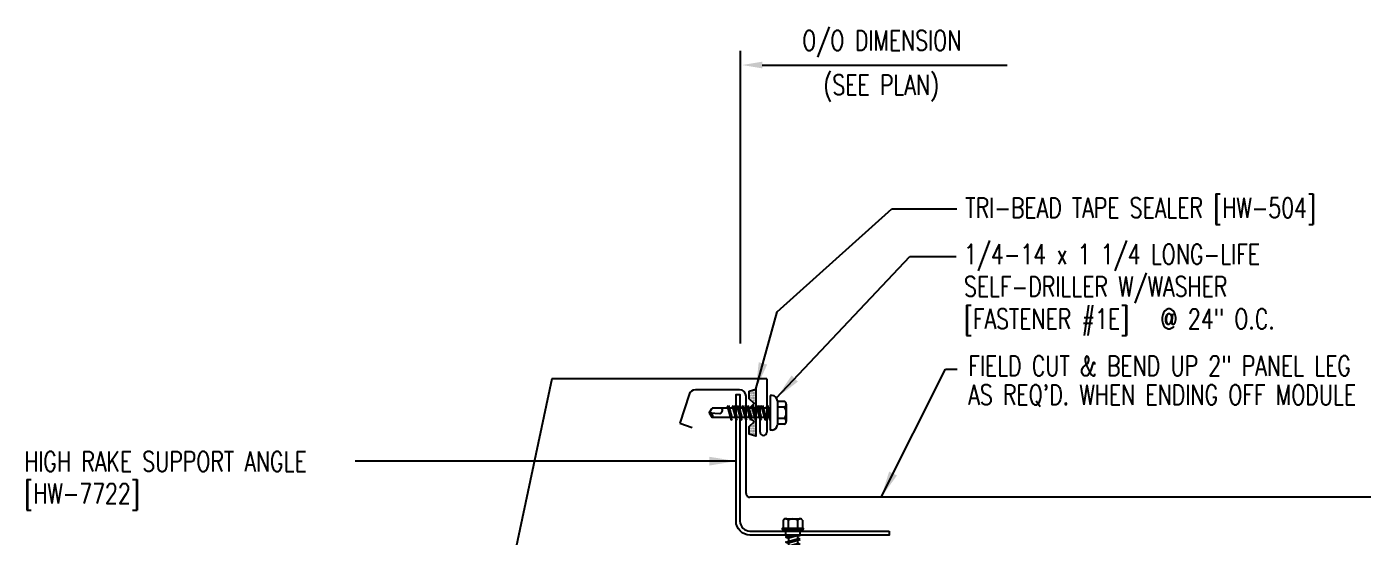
# Model space of a CAD drawing. Header units: inches. Extents: x 3.7 to 41.8, y 11.3 to 37.8.
# Drawn here: x 3.87 to 28.94, y 28.24 to 37.8 of the extents above; entities that cross this region are included whole.
import ezdxf

# ---------------------------------------------------------------- set-up
doc = ezdxf.new("R2010")
doc.units = ezdxf.units.IN
doc.header["$MEASUREMENT"] = 0
for name, color, linetype in [('DIM', 2, 'Continuous'), ('FASTENER', 9, 'Continuous'), ('PANEL', 11, 'Continuous'), ('STLA', 10, 'Continuous'), ('TAPE', 8, 'Continuous'), ('TEXT', 2, 'Continuous'), ('TRIM', 6, 'Continuous')]:
    doc.layers.add(name, color=color, linetype=linetype)
doc.styles.add('TEXT1', font='ROMANS.shx', dxfattribs={"width": 0.75, "height": 0.375})
doc.dimstyles.new('DETAIL$7', dxfattribs={"dimscale": 4, "dimtxt": 0.375, "dimasz": 0.125, "dimexe": 0.0625, "dimexo": 0.125, "dimgap": 0.0625, "dimtad": 1, "dimdec": 4, "dimzin": 3, "dimdsep": 46, "dimlunit": 4, "dimtxsty": 'TEXT1', "dimblk": 'ARCHTICK', "dimcen": 0.0625, "dimclrd": 7, "dimclre": 7, "dimclrt": 2, "dimadec": 0, "dimazin": 0, "dimtfac": 0.59375, "dimtdec": 4, "dimtmove": 2, "dimatfit": 3, "dimfxl": 0, "dimfrac": 2, "dimtolj": 1, "dimtzin": 3, "dimarcsym": 0})

# ---------------------------------------------------------------- blocks, each defined once
blk = doc.blocks.new('*X2')
at = {"color": 0}
for p, q in [((-0.434, 0.135), (-0.434, 0.135)), ((-0.434, 0.123), (-0.434, 0.123)), ((-0.422, 0.141), (-0.422, 0.141)), ((-0.422, 0.129), (-0.422, 0.129)), ((-0.422, 0.117), (-0.422, 0.117)), ((-0.422, 0.105), (-0.422, 0.105)), ((-0.422, 0.094), (-0.422, 0.094)), ((-0.422, 0.082), (-0.422, 0.082)), ((-0.41, 0.135), (-0.41, 0.135)), ((-0.41, 0.123), (-0.41, 0.123)), ((-0.41, 0.111), (-0.41, 0.111)), ((-0.41, 0.1), (-0.41, 0.1)), ((-0.41, 0.088), (-0.41, 0.088)), ((-0.41, 0.076), (-0.41, 0.076)), ((-0.41, 0.064), (-0.41, 0.064)), ((-0.41, 0.053), (-0.41, 0.053)), ((-0.41, 0.041), (-0.41, 0.041)), ((-0.398, 0.141), (-0.398, 0.141)), ((-0.398, 0.129), (-0.398, 0.129)), ((-0.398, 0.117), (-0.398, 0.117)), ((-0.398, 0.105), (-0.398, 0.105)), ((-0.398, 0.094), (-0.398, 0.094)), ((-0.398, 0.082), (-0.398, 0.082)), ((-0.398, 0.07), (-0.398, 0.07)), ((-0.398, 0.059), (-0.398, 0.059)), ((-0.398, 0.047), (-0.398, 0.047)), ((-0.398, 0.035), (-0.398, 0.035)), ((-0.398, 0.023), (-0.398, 0.023)), ((-0.387, 0.135), (-0.387, 0.135)), ((-0.387, 0.123), (-0.387, 0.123)), ((-0.387, 0.111), (-0.387, 0.111)), ((-0.387, 0.1), (-0.387, 0.1)), ((-0.387, 0.088), (-0.387, 0.088)), ((-0.387, 0.076), (-0.387, 0.076)), ((-0.387, 0.064), (-0.387, 0.064)), ((-0.387, 0.053), (-0.387, 0.053)), ((-0.387, 0.041), (-0.387, 0.041)), ((-0.387, 0.029), (-0.387, 0.029)), ((-0.375, 0.141), (-0.375, 0.141)), ((-0.375, 0.129), (-0.375, 0.129)), ((-0.375, 0.117), (-0.375, 0.117)), ((-0.375, 0.105), (-0.375, 0.105)), ((-0.375, 0.094), (-0.375, 0.094)), ((-0.375, 0.082), (-0.375, 0.082)), ((-0.375, 0.07), (-0.375, 0.07)), ((-0.375, 0.059), (-0.375, 0.059)), ((-0.375, 0.047), (-0.375, 0.047)), ((-0.375, 0.035), (-0.375, 0.035)), ((-0.375, 0.023), (-0.375, 0.023)), ((-0.363, 0.135), (-0.363, 0.135)), ((-0.363, 0.123), (-0.363, 0.123)), ((-0.363, 0.111), (-0.363, 0.111)), ((-0.363, 0.1), (-0.363, 0.1)), ((-0.363, 0.088), (-0.363, 0.088)), ((-0.363, 0.076), (-0.363, 0.076)), ((-0.363, 0.064), (-0.363, 0.064)), ((-0.363, 0.053), (-0.363, 0.053)), ((-0.363, 0.041), (-0.363, 0.041)), ((-0.363, 0.029), (-0.363, 0.029)), ((-0.352, 0.141), (-0.352, 0.141)), ((-0.352, 0.129), (-0.352, 0.129)), ((-0.352, 0.117), (-0.352, 0.117)), ((-0.352, 0.105), (-0.352, 0.105)), ((-0.352, 0.094), (-0.352, 0.094)), ((-0.352, 0.082), (-0.352, 0.082)), ((-0.352, 0.07), (-0.352, 0.07)), ((-0.352, 0.059), (-0.352, 0.059)), ((-0.352, 0.047), (-0.352, 0.047)), ((-0.352, 0.035), (-0.352, 0.035)), ((-0.352, 0.023), (-0.352, 0.023)), ((-0.34, 0.135), (-0.34, 0.135)), ((-0.34, 0.123), (-0.34, 0.123)), ((-0.34, 0.111), (-0.34, 0.111)), ((-0.34, 0.1), (-0.34, 0.1)), ((-0.34, 0.088), (-0.34, 0.088)), ((-0.34, 0.076), (-0.34, 0.076)), ((-0.34, 0.064), (-0.34, 0.064)), ((-0.34, 0.053), (-0.34, 0.053)), ((-0.34, 0.041), (-0.34, 0.041)), ((-0.34, 0.029), (-0.34, 0.029)), ((-0.328, 0.141), (-0.328, 0.141)), ((-0.328, 0.129), (-0.328, 0.129)), ((-0.328, 0.117), (-0.328, 0.117)), ((-0.328, 0.105), (-0.328, 0.105)), ((-0.328, 0.094), (-0.328, 0.094)), ((-0.328, 0.082), (-0.328, 0.082)), ((-0.328, 0.07), (-0.328, 0.07)), ((-0.328, 0.059), (-0.328, 0.059)), ((-0.328, 0.047), (-0.328, 0.047)), ((-0.328, 0.035), (-0.328, 0.035)), ((-0.328, 0.023), (-0.328, 0.023)), ((-0.316, 0.135), (-0.316, 0.135)), ((-0.316, 0.123), (-0.316, 0.123)), ((-0.316, 0.111), (-0.316, 0.111)), ((-0.316, 0.1), (-0.316, 0.1)), ((-0.316, 0.088), (-0.316, 0.088)), ((-0.316, 0.076), (-0.316, 0.076)), ((-0.316, 0.064), (-0.316, 0.064)), ((-0.316, 0.053), (-0.316, 0.053)), ((-0.316, 0.041), (-0.316, 0.041)), ((-0.316, 0.029), (-0.316, 0.029)), ((-0.305, 0.141), (-0.305, 0.141)), ((-0.305, 0.129), (-0.305, 0.129)), ((-0.305, 0.117), (-0.305, 0.117)), ((-0.305, 0.105), (-0.305, 0.105)), ((-0.305, 0.094), (-0.305, 0.094)), ((-0.305, 0.082), (-0.305, 0.082)), ((-0.305, 0.07), (-0.305, 0.07)), ((-0.305, 0.059), (-0.305, 0.059)), ((-0.305, 0.047), (-0.305, 0.047)), ((-0.305, 0.035), (-0.305, 0.035)), ((-0.305, 0.023), (-0.305, 0.023)), ((-0.293, 0.135), (-0.293, 0.135)), ((-0.293, 0.123), (-0.293, 0.123)), ((-0.293, 0.111), (-0.293, 0.111)), ((-0.293, 0.1), (-0.293, 0.1)), ((-0.293, 0.088), (-0.293, 0.088)), ((-0.293, 0.076), (-0.293, 0.076)), ((-0.293, 0.064), (-0.293, 0.064)), ((-0.293, 0.053), (-0.293, 0.053)), ((-0.293, 0.041), (-0.293, 0.041)), ((-0.293, 0.029), (-0.293, 0.029)), ((-0.281, 0.141), (-0.281, 0.141)), ((-0.281, 0.129), (-0.281, 0.129)), ((-0.281, 0.117), (-0.281, 0.117)), ((-0.281, 0.105), (-0.281, 0.105)), ((-0.281, 0.094), (-0.281, 0.094)), ((-0.281, 0.082), (-0.281, 0.082)), ((-0.281, 0.07), (-0.281, 0.07)), ((-0.281, 0.059), (-0.281, 0.059)), ((-0.281, 0.047), (-0.281, 0.047)), ((-0.281, 0.035), (-0.281, 0.035)), ((-0.281, 0.023), (-0.281, 0.023)), ((-0.27, 0.135), (-0.27, 0.135)), ((-0.27, 0.123), (-0.27, 0.123)), ((-0.27, 0.111), (-0.27, 0.111)), ((-0.27, 0.1), (-0.27, 0.1)), ((-0.27, 0.088), (-0.27, 0.088)), ((-0.27, 0.076), (-0.27, 0.076)), ((-0.27, 0.064), (-0.27, 0.064)), ((-0.27, 0.053), (-0.27, 0.053)), ((-0.27, 0.041), (-0.27, 0.041)), ((-0.27, 0.029), (-0.27, 0.029)), ((-0.258, 0.141), (-0.258, 0.141)), ((-0.258, 0.129), (-0.258, 0.129)), ((-0.258, 0.117), (-0.258, 0.117)), ((-0.258, 0.105), (-0.258, 0.105)), ((-0.258, 0.094), (-0.258, 0.094)), ((-0.258, 0.082), (-0.258, 0.082)), ((-0.258, 0.07), (-0.258, 0.07)), ((-0.258, 0.059), (-0.258, 0.059)), ((-0.258, 0.047), (-0.258, 0.047)), ((-0.258, 0.035), (-0.258, 0.035)), ((-0.258, 0.023), (-0.258, 0.023)), ((-0.246, 0.135), (-0.246, 0.135)), ((-0.246, 0.123), (-0.246, 0.123)), ((-0.246, 0.111), (-0.246, 0.111)), ((-0.246, 0.1), (-0.246, 0.1)), ((-0.246, 0.088), (-0.246, 0.088)), ((-0.246, 0.076), (-0.246, 0.076)), ((-0.246, 0.064), (-0.246, 0.064)), ((-0.246, 0.053), (-0.246, 0.053)), ((-0.246, 0.041), (-0.246, 0.041)), ((-0.234, 0.141), (-0.234, 0.141)), ((-0.234, 0.129), (-0.234, 0.129)), ((-0.234, 0.117), (-0.234, 0.117)), ((-0.234, 0.105), (-0.234, 0.105)), ((-0.234, 0.094), (-0.234, 0.094)), ((-0.234, 0.082), (-0.234, 0.082)), ((-0.234, 0.07), (-0.234, 0.07)), ((-0.234, 0.059), (-0.234, 0.059)), ((-0.234, 0.047), (-0.234, 0.047)), ((-0.223, 0.135), (-0.223, 0.135)), ((-0.223, 0.123), (-0.223, 0.123)), ((-0.223, 0.111), (-0.223, 0.111)), ((-0.223, 0.1), (-0.223, 0.1)), ((-0.223, 0.088), (-0.223, 0.088)), ((-0.223, 0.076), (-0.223, 0.076)), ((-0.223, 0.064), (-0.223, 0.064)), ((-0.211, 0.141), (-0.211, 0.141)), ((-0.211, 0.129), (-0.211, 0.129)), ((-0.211, 0.117), (-0.211, 0.117)), ((-0.211, 0.105), (-0.211, 0.105)), ((-0.211, 0.094), (-0.211, 0.094)), ((-0.211, 0.082), (-0.211, 0.082)), ((-0.211, 0.07), (-0.211, 0.07)), ((-0.199, 0.135), (-0.199, 0.135)), ((-0.199, 0.123), (-0.199, 0.123)), ((-0.199, 0.111), (-0.199, 0.111)), ((-0.199, 0.1), (-0.199, 0.1)), ((-0.199, 0.088), (-0.199, 0.088)), ((-0.188, 0.141), (-0.188, 0.141)), ((-0.188, 0.129), (-0.188, 0.129)), ((-0.188, 0.117), (-0.188, 0.117)), ((-0.188, 0.105), (-0.188, 0.105)), ((-0.188, 0.094), (-0.188, 0.094)), ((-0.176, 0.135), (-0.176, 0.135)), ((-0.176, 0.123), (-0.176, 0.123)), ((-0.176, 0.111), (-0.176, 0.111)), ((-0.164, 0.141), (-0.164, 0.141)), ((-0.164, 0.129), (-0.164, 0.129)), ((-0.164, 0.117), (-0.164, 0.117)), ((-0.164, 0.105), (-0.164, 0.105)), ((-0.152, 0.135), (-0.152, 0.135)), ((-0.152, 0.123), (-0.152, 0.123)), ((-0.152, 0.111), (-0.152, 0.111)), ((-0.152, 0.1), (-0.152, 0.1)), ((-0.141, 0.141), (-0.141, 0.141)), ((-0.141, 0.129), (-0.141, 0.129)), ((-0.141, 0.117), (-0.141, 0.117)), ((-0.141, 0.105), (-0.141, 0.105)), ((-0.141, 0.094), (-0.141, 0.094)), ((-0.141, 0.082), (-0.141, 0.082)), ((-0.129, 0.135), (-0.129, 0.135)), ((-0.129, 0.123), (-0.129, 0.123)), ((-0.129, 0.111), (-0.129, 0.111)), ((-0.129, 0.1), (-0.129, 0.1)), ((-0.129, 0.088), (-0.129, 0.088)), ((-0.129, 0.076), (-0.129, 0.076)), ((-0.117, 0.141), (-0.117, 0.141)), ((-0.117, 0.129), (-0.117, 0.129)), ((-0.117, 0.117), (-0.117, 0.117)), ((-0.117, 0.105), (-0.117, 0.105)), ((-0.117, 0.094), (-0.117, 0.094)), ((-0.117, 0.082), (-0.117, 0.082)), ((-0.117, 0.07), (-0.117, 0.07)), ((-0.117, 0.059), (-0.117, 0.059)), ((-0.105, 0.135), (-0.105, 0.135)), ((-0.105, 0.123), (-0.105, 0.123)), ((-0.105, 0.111), (-0.105, 0.111)), ((-0.105, 0.1), (-0.105, 0.1)), ((-0.105, 0.088), (-0.105, 0.088)), ((-0.105, 0.076), (-0.105, 0.076)), ((-0.105, 0.064), (-0.105, 0.064)), ((-0.105, 0.053), (-0.105, 0.053)), ((-0.094, 0.141), (-0.094, 0.141)), ((-0.094, 0.129), (-0.094, 0.129)), ((-0.094, 0.117), (-0.094, 0.117)), ((-0.094, 0.105), (-0.094, 0.105)), ((-0.094, 0.094), (-0.094, 0.094)), ((-0.094, 0.082), (-0.094, 0.082)), ((-0.094, 0.07), (-0.094, 0.07)), ((-0.094, 0.059), (-0.094, 0.059)), ((-0.094, 0.047), (-0.094, 0.047)), ((-0.094, 0.035), (-0.094, 0.035)), ((-0.082, 0.135), (-0.082, 0.135)), ((-0.082, 0.123), (-0.082, 0.123)), ((-0.082, 0.111), (-0.082, 0.111)), ((-0.082, 0.1), (-0.082, 0.1)), ((-0.082, 0.088), (-0.082, 0.088)), ((-0.082, 0.076), (-0.082, 0.076)), ((-0.082, 0.064), (-0.082, 0.064)), ((-0.082, 0.053), (-0.082, 0.053)), ((-0.082, 0.041), (-0.082, 0.041)), ((-0.082, 0.029), (-0.082, 0.029)), ((-0.07, 0.141), (-0.07, 0.141)), ((-0.07, 0.129), (-0.07, 0.129)), ((-0.07, 0.117), (-0.07, 0.117)), ((-0.07, 0.105), (-0.07, 0.105)), ((-0.07, 0.094), (-0.07, 0.094)), ((-0.07, 0.082), (-0.07, 0.082)), ((-0.07, 0.07), (-0.07, 0.07)), ((-0.07, 0.059), (-0.07, 0.059)), ((-0.07, 0.047), (-0.07, 0.047)), ((-0.07, 0.035), (-0.07, 0.035)), ((-0.07, 0.023), (-0.07, 0.023)), ((-0.059, 0.135), (-0.059, 0.135)), ((-0.059, 0.123), (-0.059, 0.123)), ((-0.059, 0.111), (-0.059, 0.111)), ((-0.059, 0.1), (-0.059, 0.1)), ((-0.059, 0.088), (-0.059, 0.088)), ((-0.059, 0.076), (-0.059, 0.076)), ((-0.059, 0.064), (-0.059, 0.064)), ((-0.059, 0.053), (-0.059, 0.053)), ((-0.059, 0.041), (-0.059, 0.041)), ((-0.059, 0.029), (-0.059, 0.029)), ((-0.047, 0.141), (-0.047, 0.141)), ((-0.047, 0.129), (-0.047, 0.129)), ((-0.047, 0.117), (-0.047, 0.117)), ((-0.047, 0.105), (-0.047, 0.105)), ((-0.047, 0.094), (-0.047, 0.094)), ((-0.047, 0.082), (-0.047, 0.082)), ((-0.047, 0.07), (-0.047, 0.07)), ((-0.047, 0.059), (-0.047, 0.059)), ((-0.047, 0.047), (-0.047, 0.047)), ((-0.047, 0.035), (-0.047, 0.035)), ((-0.047, 0.023), (-0.047, 0.023)), ((-0.035, 0.135), (-0.035, 0.135)), ((-0.035, 0.123), (-0.035, 0.123)), ((-0.035, 0.111), (-0.035, 0.111)), ((-0.035, 0.1), (-0.035, 0.1)), ((-0.035, 0.088), (-0.035, 0.088)), ((-0.035, 0.076), (-0.035, 0.076)), ((-0.035, 0.064), (-0.035, 0.064)), ((-0.035, 0.053), (-0.035, 0.053)), ((-0.035, 0.041), (-0.035, 0.041)), ((-0.035, 0.029), (-0.035, 0.029)), ((-0.023, 0.141), (-0.023, 0.141)), ((-0.023, 0.129), (-0.023, 0.129)), ((-0.023, 0.117), (-0.023, 0.117)), ((-0.023, 0.105), (-0.023, 0.105)), ((-0.023, 0.094), (-0.023, 0.094)), ((-0.023, 0.082), (-0.023, 0.082)), ((-0.023, 0.07), (-0.023, 0.07)), ((-0.023, 0.059), (-0.023, 0.059)), ((-0.023, 0.047), (-0.023, 0.047)), ((-0.023, 0.035), (-0.023, 0.035)), ((-0.023, 0.023), (-0.023, 0.023)), ((-0.012, 0.135), (-0.012, 0.135)), ((-0.012, 0.123), (-0.012, 0.123)), ((-0.012, 0.111), (-0.012, 0.111)), ((-0.012, 0.1), (-0.012, 0.1)), ((-0.012, 0.088), (-0.012, 0.088)), ((-0.012, 0.076), (-0.012, 0.076)), ((-0.012, 0.064), (-0.012, 0.064)), ((-0.012, 0.053), (-0.012, 0.053)), ((-0.012, 0.041), (-0.012, 0.041)), ((-0.012, 0.029), (-0.012, 0.029)), ((0, 0.141), (0, 0.141)), ((0, 0.129), (0, 0.129)), ((0, 0.117), (0, 0.117)), ((0, 0.105), (0, 0.105)), ((0, 0.094), (0, 0.094)), ((0, 0.082), (0, 0.082)), ((0, 0.07), (0, 0.07)), ((0, 0.059), (0, 0.059)), ((0, 0.047), (0, 0.047)), ((0, 0.035), (0, 0.035)), ((0, 0.023), (0, 0.023)), ((0.012, 0.135), (0.012, 0.135)), ((0.012, 0.123), (0.012, 0.123)), ((0.012, 0.111), (0.012, 0.111)), ((0.012, 0.1), (0.012, 0.1)), ((0.012, 0.088), (0.012, 0.088)), ((0.012, 0.076), (0.012, 0.076)), ((0.012, 0.064), (0.012, 0.064)), ((0.012, 0.053), (0.012, 0.053)), ((0.012, 0.041), (0.012, 0.041)), ((0.012, 0.029), (0.012, 0.029)), ((0.023, 0.141), (0.023, 0.141)), ((0.023, 0.129), (0.023, 0.129)), ((0.023, 0.117), (0.023, 0.117)), ((0.023, 0.105), (0.023, 0.105)), ((0.023, 0.094), (0.023, 0.094)), ((0.023, 0.082), (0.023, 0.082)), ((0.023, 0.07), (0.023, 0.07)), ((0.023, 0.059), (0.023, 0.059)), ((0.023, 0.047), (0.023, 0.047)), ((0.023, 0.035), (0.023, 0.035)), ((0.023, 0.023), (0.023, 0.023)), ((0.035, 0.135), (0.035, 0.135)), ((0.035, 0.123), (0.035, 0.123)), ((0.035, 0.111), (0.035, 0.111)), ((0.035, 0.1), (0.035, 0.1)), ((0.035, 0.088), (0.035, 0.088)), ((0.035, 0.076), (0.035, 0.076)), ((0.035, 0.064), (0.035, 0.064)), ((0.035, 0.053), (0.035, 0.053)), ((0.035, 0.041), (0.035, 0.041)), ((0.035, 0.029), (0.035, 0.029)), ((0.047, 0.141), (0.047, 0.141)), ((0.047, 0.129), (0.047, 0.129)), ((0.047, 0.117), (0.047, 0.117)), ((0.047, 0.105), (0.047, 0.105)), ((0.047, 0.094), (0.047, 0.094)), ((0.047, 0.082), (0.047, 0.082)), ((0.047, 0.07), (0.047, 0.07)), ((0.047, 0.059), (0.047, 0.059)), ((0.047, 0.047), (0.047, 0.047)), ((0.047, 0.035), (0.047, 0.035)), ((0.047, 0.023), (0.047, 0.023)), ((0.059, 0.135), (0.059, 0.135)), ((0.059, 0.123), (0.059, 0.123)), ((0.059, 0.111), (0.059, 0.111)), ((0.059, 0.1), (0.059, 0.1)), ((0.059, 0.088), (0.059, 0.088)), ((0.059, 0.076), (0.059, 0.076)), ((0.059, 0.064), (0.059, 0.064)), ((0.059, 0.053), (0.059, 0.053)), ((0.059, 0.041), (0.059, 0.041)), ((0.059, 0.029), (0.059, 0.029)), ((0.07, 0.141), (0.07, 0.141)), ((0.07, 0.129), (0.07, 0.129)), ((0.07, 0.117), (0.07, 0.117)), ((0.07, 0.105), (0.07, 0.105)), ((0.07, 0.094), (0.07, 0.094)), ((0.07, 0.082), (0.07, 0.082)), ((0.07, 0.07), (0.07, 0.07)), ((0.07, 0.059), (0.07, 0.059)), ((0.07, 0.047), (0.07, 0.047)), ((0.07, 0.035), (0.07, 0.035)), ((0.07, 0.023), (0.07, 0.023)), ((0.082, 0.135), (0.082, 0.135)), ((0.082, 0.123), (0.082, 0.123)), ((0.082, 0.111), (0.082, 0.111)), ((0.082, 0.1), (0.082, 0.1)), ((0.082, 0.088), (0.082, 0.088)), ((0.082, 0.076), (0.082, 0.076)), ((0.082, 0.064), (0.082, 0.064)), ((0.082, 0.053), (0.082, 0.053)), ((0.082, 0.041), (0.082, 0.041)), ((0.082, 0.029), (0.082, 0.029)), ((0.094, 0.141), (0.094, 0.141)), ((0.094, 0.129), (0.094, 0.129)), ((0.094, 0.117), (0.094, 0.117)), ((0.094, 0.105), (0.094, 0.105)), ((0.094, 0.094), (0.094, 0.094)), ((0.094, 0.082), (0.094, 0.082)), ((0.094, 0.07), (0.094, 0.07)), ((0.094, 0.059), (0.094, 0.059)), ((0.094, 0.047), (0.094, 0.047)), ((0.094, 0.035), (0.094, 0.035)), ((0.105, 0.135), (0.105, 0.135)), ((0.105, 0.123), (0.105, 0.123)), ((0.105, 0.111), (0.105, 0.111)), ((0.105, 0.1), (0.105, 0.1)), ((0.105, 0.088), (0.105, 0.088)), ((0.105, 0.076), (0.105, 0.076)), ((0.105, 0.064), (0.105, 0.064)), ((0.105, 0.053), (0.105, 0.053)), ((0.117, 0.141), (0.117, 0.141)), ((0.117, 0.129), (0.117, 0.129)), ((0.117, 0.117), (0.117, 0.117)), ((0.117, 0.105), (0.117, 0.105)), ((0.117, 0.094), (0.117, 0.094)), ((0.117, 0.082), (0.117, 0.082)), ((0.117, 0.07), (0.117, 0.07)), ((0.117, 0.059), (0.117, 0.059)), ((0.129, 0.135), (0.129, 0.135)), ((0.129, 0.123), (0.129, 0.123)), ((0.129, 0.111), (0.129, 0.111)), ((0.129, 0.1), (0.129, 0.1)), ((0.129, 0.088), (0.129, 0.088)), ((0.129, 0.076), (0.129, 0.076)), ((0.141, 0.141), (0.141, 0.141)), ((0.141, 0.129), (0.141, 0.129)), ((0.141, 0.117), (0.141, 0.117)), ((0.141, 0.105), (0.141, 0.105)), ((0.141, 0.094), (0.141, 0.094)), ((0.141, 0.082), (0.141, 0.082)), ((0.152, 0.135), (0.152, 0.135)), ((0.152, 0.123), (0.152, 0.123)), ((0.152, 0.111), (0.152, 0.111)), ((0.152, 0.1), (0.152, 0.1)), ((0.164, 0.141), (0.164, 0.141)), ((0.164, 0.129), (0.164, 0.129)), ((0.164, 0.117), (0.164, 0.117)), ((0.164, 0.105), (0.164, 0.105)), ((0.176, 0.135), (0.176, 0.135)), ((0.176, 0.123), (0.176, 0.123)), ((0.176, 0.111), (0.176, 0.111)), ((0.188, 0.141), (0.188, 0.141)), ((0.188, 0.129), (0.188, 0.129)), ((0.188, 0.117), (0.188, 0.117)), ((0.188, 0.105), (0.188, 0.105)), ((0.188, 0.094), (0.188, 0.094)), ((0.199, 0.135), (0.199, 0.135)), ((0.199, 0.123), (0.199, 0.123)), ((0.199, 0.111), (0.199, 0.111)), ((0.199, 0.1), (0.199, 0.1)), ((0.199, 0.088), (0.199, 0.088)), ((0.211, 0.141), (0.211, 0.141)), ((0.211, 0.129), (0.211, 0.129)), ((0.211, 0.117), (0.211, 0.117)), ((0.211, 0.105), (0.211, 0.105)), ((0.211, 0.094), (0.211, 0.094)), ((0.211, 0.082), (0.211, 0.082)), ((0.211, 0.07), (0.211, 0.07)), ((0.223, 0.135), (0.223, 0.135)), ((0.223, 0.123), (0.223, 0.123)), ((0.223, 0.111), (0.223, 0.111)), ((0.223, 0.1), (0.223, 0.1)), ((0.223, 0.088), (0.223, 0.088)), ((0.223, 0.076), (0.223, 0.076)), ((0.223, 0.064), (0.223, 0.064)), ((0.234, 0.141), (0.234, 0.141)), ((0.234, 0.129), (0.234, 0.129)), ((0.234, 0.117), (0.234, 0.117)), ((0.234, 0.105), (0.234, 0.105)), ((0.234, 0.094), (0.234, 0.094)), ((0.234, 0.082), (0.234, 0.082)), ((0.234, 0.07), (0.234, 0.07)), ((0.234, 0.059), (0.234, 0.059)), ((0.234, 0.047), (0.234, 0.047)), ((0.246, 0.135), (0.246, 0.135)), ((0.246, 0.123), (0.246, 0.123)), ((0.246, 0.111), (0.246, 0.111)), ((0.246, 0.1), (0.246, 0.1)), ((0.246, 0.088), (0.246, 0.088)), ((0.246, 0.076), (0.246, 0.076)), ((0.246, 0.064), (0.246, 0.064)), ((0.246, 0.053), (0.246, 0.053)), ((0.246, 0.041), (0.246, 0.041)), ((0.258, 0.141), (0.258, 0.141)), ((0.258, 0.129), (0.258, 0.129)), ((0.258, 0.117), (0.258, 0.117)), ((0.258, 0.105), (0.258, 0.105)), ((0.258, 0.094), (0.258, 0.094)), ((0.258, 0.082), (0.258, 0.082)), ((0.258, 0.07), (0.258, 0.07)), ((0.258, 0.059), (0.258, 0.059)), ((0.258, 0.047), (0.258, 0.047)), ((0.258, 0.035), (0.258, 0.035)), ((0.258, 0.023), (0.258, 0.023)), ((0.27, 0.135), (0.27, 0.135)), ((0.27, 0.123), (0.27, 0.123)), ((0.27, 0.111), (0.27, 0.111)), ((0.27, 0.1), (0.27, 0.1)), ((0.27, 0.088), (0.27, 0.088)), ((0.27, 0.076), (0.27, 0.076)), ((0.27, 0.064), (0.27, 0.064)), ((0.27, 0.053), (0.27, 0.053)), ((0.27, 0.041), (0.27, 0.041)), ((0.27, 0.029), (0.27, 0.029)), ((0.281, 0.141), (0.281, 0.141)), ((0.281, 0.129), (0.281, 0.129)), ((0.281, 0.117), (0.281, 0.117)), ((0.281, 0.105), (0.281, 0.105)), ((0.281, 0.094), (0.281, 0.094)), ((0.281, 0.082), (0.281, 0.082)), ((0.281, 0.07), (0.281, 0.07)), ((0.281, 0.059), (0.281, 0.059)), ((0.281, 0.047), (0.281, 0.047)), ((0.281, 0.035), (0.281, 0.035)), ((0.281, 0.023), (0.281, 0.023)), ((0.293, 0.135), (0.293, 0.135)), ((0.293, 0.123), (0.293, 0.123)), ((0.293, 0.111), (0.293, 0.111)), ((0.293, 0.1), (0.293, 0.1)), ((0.293, 0.088), (0.293, 0.088)), ((0.293, 0.076), (0.293, 0.076)), ((0.293, 0.064), (0.293, 0.064)), ((0.293, 0.053), (0.293, 0.053)), ((0.293, 0.041), (0.293, 0.041)), ((0.293, 0.029), (0.293, 0.029)), ((0.305, 0.141), (0.305, 0.141)), ((0.305, 0.129), (0.305, 0.129)), ((0.305, 0.117), (0.305, 0.117)), ((0.305, 0.105), (0.305, 0.105)), ((0.305, 0.094), (0.305, 0.094)), ((0.305, 0.082), (0.305, 0.082)), ((0.305, 0.07), (0.305, 0.07)), ((0.305, 0.059), (0.305, 0.059)), ((0.305, 0.047), (0.305, 0.047)), ((0.305, 0.035), (0.305, 0.035)), ((0.305, 0.023), (0.305, 0.023)), ((0.316, 0.135), (0.316, 0.135)), ((0.316, 0.123), (0.316, 0.123)), ((0.316, 0.111), (0.316, 0.111)), ((0.316, 0.1), (0.316, 0.1)), ((0.316, 0.088), (0.316, 0.088)), ((0.316, 0.076), (0.316, 0.076)), ((0.316, 0.064), (0.316, 0.064)), ((0.316, 0.053), (0.316, 0.053)), ((0.316, 0.041), (0.316, 0.041)), ((0.316, 0.029), (0.316, 0.029)), ((0.328, 0.141), (0.328, 0.141)), ((0.328, 0.129), (0.328, 0.129)), ((0.328, 0.117), (0.328, 0.117)), ((0.328, 0.105), (0.328, 0.105)), ((0.328, 0.094), (0.328, 0.094)), ((0.328, 0.082), (0.328, 0.082)), ((0.328, 0.07), (0.328, 0.07)), ((0.328, 0.059), (0.328, 0.059)), ((0.328, 0.047), (0.328, 0.047)), ((0.328, 0.035), (0.328, 0.035)), ((0.328, 0.023), (0.328, 0.023)), ((0.34, 0.135), (0.34, 0.135)), ((0.34, 0.123), (0.34, 0.123)), ((0.34, 0.111), (0.34, 0.111)), ((0.34, 0.1), (0.34, 0.1)), ((0.34, 0.088), (0.34, 0.088)), ((0.34, 0.076), (0.34, 0.076)), ((0.34, 0.064), (0.34, 0.064)), ((0.34, 0.053), (0.34, 0.053)), ((0.34, 0.041), (0.34, 0.041)), ((0.34, 0.029), (0.34, 0.029)), ((0.352, 0.141), (0.352, 0.141)), ((0.352, 0.129), (0.352, 0.129)), ((0.352, 0.117), (0.352, 0.117)), ((0.352, 0.105), (0.352, 0.105)), ((0.352, 0.094), (0.352, 0.094)), ((0.352, 0.082), (0.352, 0.082)), ((0.352, 0.07), (0.352, 0.07)), ((0.352, 0.059), (0.352, 0.059)), ((0.352, 0.047), (0.352, 0.047)), ((0.352, 0.035), (0.352, 0.035)), ((0.352, 0.023), (0.352, 0.023)), ((0.363, 0.135), (0.363, 0.135)), ((0.363, 0.123), (0.363, 0.123)), ((0.363, 0.111), (0.363, 0.111)), ((0.363, 0.1), (0.363, 0.1)), ((0.363, 0.088), (0.363, 0.088)), ((0.363, 0.076), (0.363, 0.076)), ((0.363, 0.064), (0.363, 0.064)), ((0.363, 0.053), (0.363, 0.053)), ((0.363, 0.041), (0.363, 0.041)), ((0.363, 0.029), (0.363, 0.029)), ((0.375, 0.141), (0.375, 0.141)), ((0.375, 0.129), (0.375, 0.129)), ((0.375, 0.117), (0.375, 0.117)), ((0.375, 0.105), (0.375, 0.105)), ((0.375, 0.094), (0.375, 0.094)), ((0.375, 0.082), (0.375, 0.082)), ((0.375, 0.07), (0.375, 0.07)), ((0.375, 0.059), (0.375, 0.059)), ((0.375, 0.047), (0.375, 0.047)), ((0.375, 0.035), (0.375, 0.035)), ((0.375, 0.023), (0.375, 0.023)), ((0.387, 0.135), (0.387, 0.135)), ((0.387, 0.123), (0.387, 0.123)), ((0.387, 0.111), (0.387, 0.111)), ((0.387, 0.1), (0.387, 0.1)), ((0.387, 0.088), (0.387, 0.088)), ((0.387, 0.076), (0.387, 0.076)), ((0.387, 0.064), (0.387, 0.064)), ((0.387, 0.053), (0.387, 0.053)), ((0.387, 0.041), (0.387, 0.041)), ((0.387, 0.029), (0.387, 0.029)), ((0.398, 0.141), (0.398, 0.141)), ((0.398, 0.129), (0.398, 0.129)), ((0.398, 0.117), (0.398, 0.117)), ((0.398, 0.105), (0.398, 0.105)), ((0.398, 0.094), (0.398, 0.094)), ((0.398, 0.082), (0.398, 0.082)), ((0.398, 0.07), (0.398, 0.07)), ((0.398, 0.059), (0.398, 0.059)), ((0.398, 0.047), (0.398, 0.047)), ((0.398, 0.035), (0.398, 0.035)), ((0.398, 0.023), (0.398, 0.023)), ((0.41, 0.135), (0.41, 0.135)), ((0.41, 0.123), (0.41, 0.123)), ((0.41, 0.111), (0.41, 0.111)), ((0.41, 0.1), (0.41, 0.1)), ((0.41, 0.088), (0.41, 0.088)), ((0.41, 0.076), (0.41, 0.076)), ((0.41, 0.064), (0.41, 0.064)), ((0.41, 0.053), (0.41, 0.053)), ((0.41, 0.041), (0.41, 0.041)), ((0.422, 0.141), (0.422, 0.141)), ((0.422, 0.129), (0.422, 0.129)), ((0.422, 0.117), (0.422, 0.117)), ((0.422, 0.105), (0.422, 0.105)), ((0.422, 0.094), (0.422, 0.094)), ((0.422, 0.082), (0.422, 0.082)), ((0.434, 0.135), (0.434, 0.135)), ((0.434, 0.123), (0.434, 0.123))]:
    blk.add_line(p, q, dxfattribs=at)
blk = doc.blocks.new('MB_DBTAP')
at = {"layer": 'TAPE', "color": 9}
blk.add_lwpolyline([(-0.403, 0.018), (-0.442, 0.141), (0.442, 0.141), (0.403, 0.018), (0.26, 0.018), (0.17, 0.109), (0.079, 0.018), (0, 0.018), (-0.079, 0.018), (-0.17, 0.109), (-0.26, 0.018)], close=True, dxfattribs=at)
at = {"layer": 'TAPE', "color": 251}
blk.add_blockref('*X2', (0, 0), dxfattribs=at)
blk = doc.blocks.new('MB_DW3')
at = {"layer": 'FASTENER'}
for p, q in [((-0.215, 0.305), (-0.215, 0.171)), ((-0.161, 0.337), (0.161, 0.337)), ((-0.107, 0.305), (-0.107, 0.171)), ((0.107, 0.305), (0.107, 0.171)), ((0.215, 0.305), (0.215, 0.171)), ((-0.324, 0.071), (-0.324, 0.037)), ((-0.324, 0.037), (0.324, 0.037)), ((-0.224, 0.171), (0.215, 0.171)), ((-0.139, -0.016), (0.046, 0.037)), ((-0.104, -0.036), (0.139, 0.033)), ((-0.086, 0.037), (0.086, 0.037)), ((-0.086, 0.037), (-0.086, -0.001)), ((0.086, 0.037), (0.133, 0.037)), ((0.086, 0.018), (0.086, -0.042)), ((0.139, 0.033), (0.133, 0.037)), ((0.324, 0.071), (0.324, 0.037)), ((-0.104, -0.036), (-0.139, -0.016)), ((-0.139, -0.107), (0.104, -0.038)), ((-0.104, -0.127), (-0.139, -0.107)), ((-0.139, -0.198), (0.104, -0.128)), ((-0.104, -0.218), (-0.139, -0.198)), ((-0.139, -0.289), (0.104, -0.219)), ((-0.104, -0.127), (0.139, -0.058)), ((-0.104, -0.218), (0.139, -0.149)), ((-0.104, -0.309), (0.139, -0.239)), ((-0.086, -0.031), (-0.086, -0.092)), ((-0.086, -0.122), (-0.086, -0.183)), ((-0.086, -0.213), (-0.086, -0.274)), ((0.086, -0.073), (0.086, -0.133)), ((0.086, -0.164), (0.086, -0.224)), ((0.139, -0.058), (0.104, -0.038)), ((0.139, -0.149), (0.104, -0.128)), ((0.139, -0.239), (0.104, -0.219)), ((-0.104, -0.309), (-0.139, -0.289)), ((-0.139, -0.38), (0.104, -0.31)), ((-0.104, -0.4), (-0.139, -0.38)), ((-0.139, -0.47), (0.104, -0.401)), ((-0.104, -0.491), (-0.139, -0.47)), ((-0.139, -0.561), (0.104, -0.492)), ((-0.104, -0.4), (0.139, -0.33)), ((-0.104, -0.491), (0.139, -0.421)), ((-0.086, -0.304), (-0.086, -0.364)), ((-0.086, -0.395), (-0.086, -0.455)), ((-0.086, -0.486), (-0.086, -0.546)), ((0.086, -0.255), (0.086, -0.315)), ((0.086, -0.345), (0.086, -0.406)), ((0.086, -0.436), (0.086, -0.497)), ((0.139, -0.33), (0.104, -0.31)), ((0.139, -0.421), (0.104, -0.401)), ((0.139, -0.512), (0.104, -0.492)), ((-0.104, -0.581), (-0.139, -0.561)), ((-0.139, -0.652), (0.104, -0.583)), ((-0.104, -0.672), (-0.139, -0.652)), ((-0.139, -0.743), (0.104, -0.674)), ((-0.104, -0.763), (-0.139, -0.743)), ((-0.104, -0.581), (0.139, -0.512)), ((-0.104, -0.672), (0.139, -0.603)), ((-0.104, -0.763), (0.139, -0.694)), ((-0.086, -0.577), (-0.086, -0.637)), ((-0.086, -0.667), (-0.086, -0.728)), ((0.086, -0.527), (0.086, -0.588)), ((0.086, -0.618), (0.086, -0.679)), ((0.086, -0.709), (0.086, -1.05)), ((0.139, -0.603), (0.104, -0.583)), ((0.139, -0.694), (0.104, -0.674)), ((-0.086, -0.758), (-0.086, -1.05)), ((-0.002, -1.095), (0.014, -0.909)), ((0, -1.111), (-0.086, -1.05)), ((0, -1.111), (0.086, -1.05))]:
    blk.add_line(p, q, dxfattribs=at)
for centre, radius, start, end in [((-0.161, 0.274), 0.0628, 29.8754, 150.1246), ((0, 0.141), 0.196, 56.9974, 123.0026), ((0.161, 0.274), 0.0628, 29.8754, 150.1246), ((-0.224, 0.071), 0.1, 90, 180), ((0.224, 0.071), 0.1, 0, 90), ((-0.046, -0.921), 0.0615, 11.1445, 130.906), ((0.054, -1.097), 0.0563, 55.4585, 194.8454)]:
    blk.add_arc(centre, radius, start, end, dxfattribs=at)
blk = doc.blocks.new('sd22')
at = {"layer": 'FASTENER'}
for p, q in [((-0.193, 0.055), (0.193, 0.055)), ((-0.193, 0.037), (0.193, 0.037)), ((-0.181, 0.204), (-0.181, 0.055)), ((-0.181, 0.055), (0.181, 0.055)), ((-0.139, 0.037), (-0.139, -0.082)), ((-0.135, 0.23), (0.135, 0.23)), ((-0.089, 0.204), (-0.089, 0.055)), ((0.089, 0.204), (0.089, 0.055)), ((0.139, -0.082), (0.139, 0.037)), ((0.181, 0.204), (0.181, 0.055)), ((-0.139, -0.114), (-0.025, -0.082)), ((-0.139, -0.082), (0.139, -0.082)), ((-0.104, -0.134), (-0.139, -0.114)), ((-0.139, -0.205), (0.104, -0.136)), ((-0.104, -0.225), (-0.139, -0.205)), ((-0.139, -0.296), (0.104, -0.227)), ((-0.104, -0.134), (0.081, -0.082)), ((-0.104, -0.225), (0.139, -0.156)), ((-0.104, -0.316), (0.139, -0.247)), ((-0.086, -0.082), (-0.086, -0.099)), ((-0.086, -0.129), (-0.086, -0.19)), ((-0.086, -0.22), (-0.086, -0.281)), ((0.086, -0.082), (0.086, -0.141)), ((0.086, -0.171), (0.086, -0.232)), ((0.139, -0.156), (0.104, -0.136)), ((0.139, -0.247), (0.104, -0.227)), ((-0.104, -0.316), (-0.139, -0.296)), ((-0.139, -0.387), (0.104, -0.318)), ((-0.104, -0.407), (-0.139, -0.387)), ((-0.139, -0.478), (0.104, -0.408)), ((-0.104, -0.498), (-0.139, -0.478)), ((-0.139, -0.569), (0.104, -0.499)), ((-0.104, -0.407), (0.139, -0.338)), ((-0.104, -0.498), (0.139, -0.429)), ((-0.086, -0.311), (-0.086, -0.372)), ((-0.086, -0.402), (-0.086, -0.463)), ((-0.086, -0.493), (-0.086, -0.554)), ((0.086, -0.262), (0.086, -0.322)), ((0.086, -0.353), (0.086, -0.413)), ((0.086, -0.444), (0.086, -0.504)), ((0.139, -0.338), (0.104, -0.318)), ((0.139, -0.429), (0.104, -0.408)), ((0.139, -0.519), (0.104, -0.499)), ((-0.104, -0.589), (-0.139, -0.569)), ((-0.139, -0.66), (0.104, -0.59)), ((-0.104, -0.68), (-0.139, -0.66)), ((-0.139, -0.75), (0.104, -0.681)), ((-0.104, -0.771), (-0.139, -0.75)), ((-0.104, -0.589), (0.139, -0.519)), ((-0.104, -0.68), (0.139, -0.61)), ((-0.104, -0.771), (0.139, -0.701)), ((-0.086, -0.584), (-0.086, -0.644)), ((-0.086, -0.675), (-0.086, -0.735)), ((0.086, -0.535), (0.086, -0.595)), ((0.086, -0.625), (0.086, -0.686)), ((0.086, -0.716), (0.086, -0.777)), ((0.139, -0.61), (0.104, -0.59)), ((0.139, -0.701), (0.104, -0.681)), ((-0.139, -0.841), (0.104, -0.772)), ((-0.104, -0.861), (-0.139, -0.841)), ((-0.139, -0.932), (0.104, -0.863)), ((-0.104, -0.952), (-0.139, -0.932)), ((-0.104, -0.861), (0.139, -0.792)), ((-0.104, -0.952), (0.139, -0.883)), ((-0.086, -0.766), (-0.086, -0.826)), ((-0.086, -0.857), (-0.086, -0.917)), ((-0.086, -0.947), (-0.086, -1.239)), ((0.086, -0.807), (0.086, -0.868)), ((0.086, -0.898), (0.086, -1.239)), ((0.139, -0.792), (0.104, -0.772)), ((0.139, -0.883), (0.104, -0.863)), ((0, -1.3), (-0.086, -1.239)), ((-0.002, -1.285), (0.014, -1.098)), ((0, -1.3), (0.086, -1.239))]:
    blk.add_line(p, q, dxfattribs=at)
for centre, radius, start, end in [((-0.193, 0.046), 0.00894, 90, 270), ((-0.135, 0.178), 0.0527, 29.8754, 150.1246), ((0, 0.066), 0.164, 56.9974, 123.0026), ((0.135, 0.178), 0.0527, 29.8754, 150.1246), ((0.193, 0.046), 0.00894, 270, 90), ((-0.046, -1.11), 0.0615, 11.1445, 130.906), ((0.054, -1.286), 0.0563, 55.4585, 194.8454)]:
    blk.add_arc(centre, radius, start, end, dxfattribs=at)
blk = doc.blocks.new('FD-F1e')
at = {"layer": 'TEXT', "style": 'TEXT1', "width": 0.75}
for s, p in [('1/4-14 x 1 1/4 LONG-LIFE', (0.0047, -0.0408)), ('SELF-DRILLER W/WASHER', (0.0047, -0.1926)), ('[FASTENER #1E]', (0.0047, -0.3444))]:
    blk.add_text(s, height=0.09375, dxfattribs=at).set_placement(p)
blk.add_attdef('(QUANTITY)', (0.9263, -0.3444), '', height=0.0938, dxfattribs=at)
at = {"layer": 'TEXT', "style": 'TEXT1', "flags": 1}
for tag, p in [('Description', (0.0245, -0.5337)), ('Multiple', (0.0245, -0.5337)), ('Color', (0.0245, -0.5337)), ('Calc', (0.0245, -0.5337)), ('Opt1', (0.0245, -0.5337)), ('Opt2', (0.0245, -0.5337)), ('Opt3', (0.0245, -0.5337)), ('Part', (0.0245, -0.5337)), ('Spare1', (0.0245, -0.7212)), ('Spare2', (0.0245, -0.7212)), ('Spare3', (0.0245, -0.7212)), ('Spare4', (0.0245, -0.7212)), ('Spare5', (0.0245, -0.7212)), ('Spare6', (0.0245, -0.7212)), ('Spare7', (0.0245, -0.7212)), ('Spare8', (0.0245, -0.7212)), ('Spare9', (0.0245, -0.7212)), ('Spare10', (0.0245, -0.7212))]:
    blk.add_attdef(tag, p, '', height=0.0938, dxfattribs=at)
blk = doc.blocks.new('_ArchTick')
at = {"color": 0, "linetype": 'ByBlock', "const_width": 0.15}
blk.add_lwpolyline([(-0.5, -0.5), (0.5, 0.5)], dxfattribs=at)

msp = doc.modelspace()

# ---------------------------------------------------------------- linework, layer by layer
for p, q in [((17.26863, 31.8565), (17.26863, 37.35096)), ((20.11484, 34.38265), (21.33221, 34.38265))]:
    msp.add_line(p, q)
at = {"layer": 'DIM', "color": 7}
msp.add_line((17.679, 37.08463), (22.2786, 37.08463), dxfattribs=at)
msp.add_solid([(17.679, 37.14713), (17.679, 37.02213), (17.304, 37.08463)], dxfattribs=at)
at = {"layer": 'PANEL'}
for p, q in [((16.30447, 30.90078), (16.1297, 30.36289)), ((17.25462, 30.98715), (16.42335, 30.98715)), ((17.37426, 29.04246), (17.3743, 30.86747)), ((16.1297, 30.36289), (16.36462, 30.27738)), ((33.33002, 28.96793), (17.44879, 28.96793))]:
    msp.add_line(p, q, dxfattribs=at)
for centre, radius, start, end in [((16.42335, 30.86215), 0.125, 90, 162), ((17.25462, 30.86747), 0.11968, 0, 90), ((17.44879, 29.04246), 0.07453, 179.99979, 270)]:
    msp.add_arc(centre, radius, start, end, dxfattribs=at)
at = {"layer": 'STLA'}
msp.add_lwpolyline([(20.06189, 28.33421), (20.06189, 28.25951), (17.44909, 28.25951, -0.41421356), (17.18689, 28.52171), (17.18689, 30.89633), (17.26159, 30.89633), (17.26159, 28.52171, 0.41421356), (17.44909, 28.33421)], format="xyb", close=True, dxfattribs=at)
at = {"layer": 'TRIM'}
for p, q in [((13.72856, 31.19191), (12.70715, 26.38657)), ((17.76331, 31.19191), (13.72856, 31.19191)), ((17.76331, 31.19191), (17.76331, 30.19191)), ((17.63831, 30.19191), (17.63831, 30.69191))]:
    msp.add_line(p, q, dxfattribs=at)
msp.add_arc((17.70081, 30.19191), 0.0625, 180, 0, dxfattribs=at)

# ---------------------------------------------------------------- block references
at = {"layer": 'FASTENER', "rotation": 270}
msp.add_blockref('MB_DW3', (17.79163, 30.55504), dxfattribs=at)
at = {"layer": 'FASTENER'}
msp.add_blockref('sd22', (18.25509, 28.33237), dxfattribs=at)
at = {"layer": 'TEXT', "xscale": 4, "yscale": 4, "zscale": 4}
msp.add_blockref('FD-F1e', (21.44757, 33.50715), dxfattribs=at).add_auto_attribs({'(QUANTITY)': '@ 24" O.C.'})
at = {"layer": 'TRIM', "rotation": 269.9999999999995}
msp.add_blockref('MB_DBTAP', (17.4183, 30.55851), dxfattribs=at)

# ---------------------------------------------------------------- texts
at = {"layer": 'TEXT', "style": 'TEXT1', "width": 0.75}
for s, p in [('TRI-BEAD TAPE SEALER [HW-504]', (21.49192, 34.21818)), ('FIELD CUT & BEND UP 2" PANEL LEG', (21.54607, 31.24929)), ("AS REQ'D. WHEN ENDING OFF MODULE", (21.54607, 30.70695)), ('HIGH RAKE SUPPORT ANGLE', (3.82242, 29.4533)), ('[HW-7722]', (3.82242, 28.8533))]:
    msp.add_text(s, height=0.375, dxfattribs=at).set_placement(p)
at = {"layer": 'TRIM', "color": 2, "style": 'TEXT1', "width": 0.75}
for s, p in [('O/O DIMENSION', (18.42796, 37.35776)), ('(SEE PLAN)', (18.82714, 36.52432))]:
    msp.add_text(s, height=0.375, dxfattribs=at).set_placement(p)

# ---------------------------------------------------------------- leaders
for points in [[(17.55958, 31.00053), (17.95926, 32.45122), (20.11484, 34.38265)], [(17.94656, 30.83367), (20.44933, 33.49122), (21.32271, 33.49122)], [(19.91043, 28.96793), (21.1183, 31.37408), (21.34129, 31.37408)], [(17.18689, 29.64726), (11.18327, 29.64726), (10.03683, 29.64726)]]:
    msp.add_leader(points, dimstyle='DETAIL$7')

doc.saveas('drawing.dxf')
